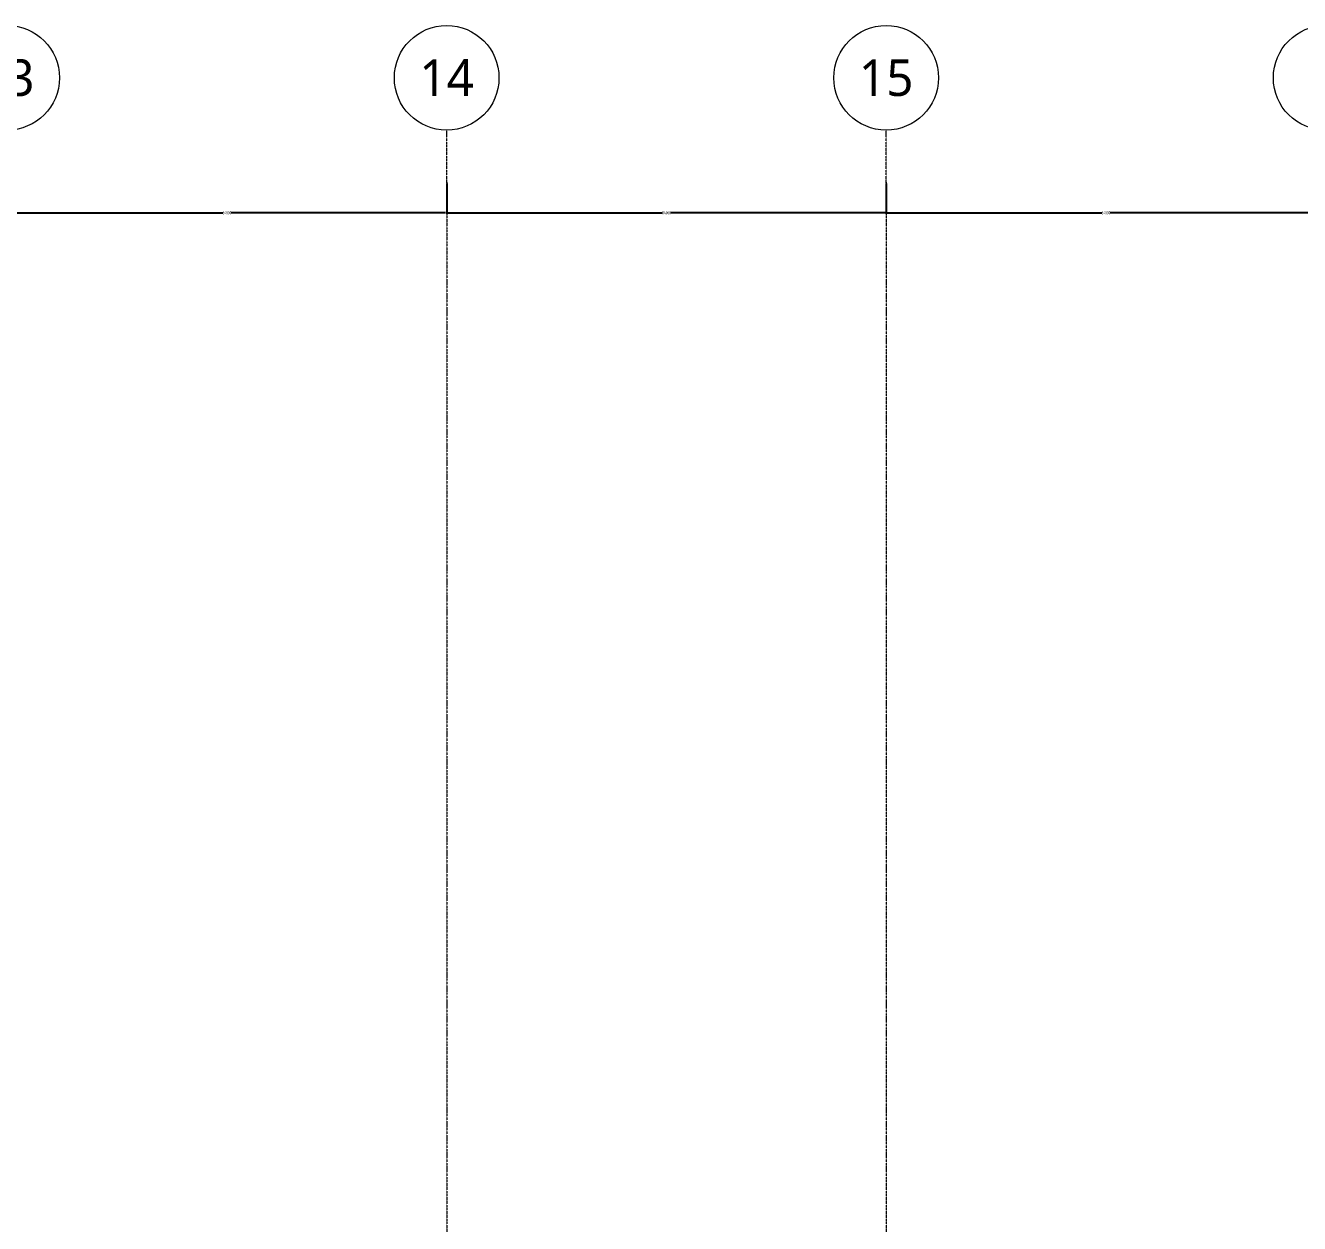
# Model space of a CAD drawing. Extents: x -32000 to 290600, y -96057 to 131250.
# Drawn here: x 102350 to 126700, y 108350 to 131250 of the extents above; entities that cross this region are included whole.
import ezdxf
from ezdxf.enums import TextEntityAlignment as Align

# ---------------------------------------------------------------- set-up
doc = ezdxf.new("R2010")
doc.units = 0
doc.linetypes.add('H12PL3$0$JJP_三點線', pattern=[0.9, 0.3, -0.15, 0, -0.15, 0, -0.15, 0, -0.15])
doc.layers.add('H12PL3$0$A-DIM', color=252, linetype='Continuous')
doc.layers.add('H12PL3$0$S-GRID', color=252, linetype='Continuous')
doc.styles.add('H12PL3$0$dim-txt', font='isocp.shx', dxfattribs={"width": 0.7, "bigfont": 'chineset.shx'})
doc.styles.add('H12PL3$0$Standard', font='', dxfattribs={"width": 0.8})
doc.styles.get('H12PL3$0$Standard').set_extended_font_data('Microsoft JhengHei')
doc.dimstyles.new('H12PL3$0$ARCH-dim-200MM', dxfattribs={"dimscale": 200, "dimtxt": 0.3, "dimasz": 0.1, "dimexe": 0.1, "dimexo": 0.1, "dimgap": 0.05, "dimtad": 1, "dimdec": 0, "dimlfac": 10, "dimrnd": 0.5, "dimdsep": 46, "dimtxsty": 'H12PL3$0$dim-txt', "dimblk": 'H12PL3$0$_Dot', "dimcen": 2, "dimclrd": 256, "dimclre": 256, "dimclrt": 256, "dimadec": 0, "dimazin": 0, "dimtfac": 1, "dimtix": 1, "dimtmove": 2, "dimatfit": 3, "dimldrblk": 'H12PL3$0$_OBLIQUE', "dimfxl": 1, "dimtvp": 1, "dimtolj": 1, "dimarcsym": 0})

# ---------------------------------------------------------------- blocks, each defined once
blk = doc.blocks.new('*D130')
at = {"layer": 'DEFPOINTS', "color": 0, "linetype": 'Continuous', "transparency": 16777216}
for p in [(102000, 128250), (110400, 128250), (110400, 127670)]:
    blk.add_point(p, dxfattribs=at)
at = {"layer": 'H12PL3$0$A-DIM', "linetype": 'Continuous', "lineweight": -2, "transparency": 16777216}
for p, q in [((102000, 128230), (102000, 127650)), ((110400, 128230), (110400, 127650)), ((102020, 127670), (106121, 127670)), ((110380, 127670), (106279, 127670))]:
    blk.add_line(p, q, dxfattribs=at)
at = {"layer": 'H12PL3$0$A-DIM', "linetype": 'Continuous', "lineweight": 0, "transparency": 16777216, "insert": (106200, 127670), "char_height": 60, "attachment_point": 5, "style": 'H12PL3$0$dim-txt'}
blk.add_mtext('\\A1;84000', dxfattribs=at)
blk = doc.blocks.new('H12PL3$0$_Dot')
blk = doc.blocks.new('H12PL3$0$_OBLIQUE')
at = {"color": 0, "linetype": 'ByBlock', "lineweight": -2}
blk.add_line((-0.5, -0.5), (0.5, 0.5), dxfattribs=at)
blk = doc.blocks.new('*D131')
at = {"layer": 'DEFPOINTS', "color": 0, "linetype": 'Continuous', "transparency": 16777216}
for p in [(110400, 128250), (118800, 128250), (118800, 127670)]:
    blk.add_point(p, dxfattribs=at)
at = {"layer": 'H12PL3$0$A-DIM', "linetype": 'Continuous', "lineweight": -2, "transparency": 16777216}
for p, q in [((110400, 128230), (110400, 127650)), ((118800, 128230), (118800, 127650)), ((110420, 127670), (114521, 127670)), ((118780, 127670), (114679, 127670))]:
    blk.add_line(p, q, dxfattribs=at)
at = {"layer": 'H12PL3$0$A-DIM', "linetype": 'Continuous', "lineweight": 0, "transparency": 16777216, "insert": (114600, 127670), "char_height": 60, "attachment_point": 5, "style": 'H12PL3$0$dim-txt'}
blk.add_mtext('\\A1;84000', dxfattribs=at)
blk = doc.blocks.new('*D132')
at = {"layer": 'DEFPOINTS', "color": 0, "linetype": 'Continuous', "transparency": 16777216}
for p in [(118800, 128250), (127200, 128250), (127200, 127670)]:
    blk.add_point(p, dxfattribs=at)
at = {"layer": 'H12PL3$0$A-DIM', "linetype": 'Continuous', "lineweight": -2, "transparency": 16777216}
for p, q in [((118800, 128230), (118800, 127650)), ((127200, 128230), (127200, 127650)), ((118820, 127670), (122921, 127670)), ((127180, 127670), (123079, 127670))]:
    blk.add_line(p, q, dxfattribs=at)
at = {"layer": 'H12PL3$0$A-DIM', "linetype": 'Continuous', "lineweight": 0, "transparency": 16777216, "insert": (123000, 127670), "char_height": 60, "attachment_point": 5, "style": 'H12PL3$0$dim-txt'}
blk.add_mtext('\\A1;84000', dxfattribs=at)
blk = doc.blocks.new('H12PL3')
at = {"layer": 'H12PL3$0$S-GRID', "linetype": 'H12PL3$0$JJP_三點線', "lineweight": 0}
for p, q in [((110400, 128250), (110400, 129250)), ((118800, 128250), (118800, 129250)), ((110400, 128250), (110400, -28000)), ((118800, 128250), (118800, -28000))]:
    blk.add_line(p, q, dxfattribs=at)
at = {"layer": 'H12PL3$0$S-GRID', "lineweight": 0}
for centre in [(102000, 130250), (110400, 130250), (118800, 130250), (127200, 130250)]:
    blk.add_circle(centre, 1000, dxfattribs=at)
at = {"layer": 'H12PL3$0$S-GRID', "linetype": 'H12PL3$0$JJP_三點線', "lineweight": 0}
for p in [(110400, 128250), (110400, 128250), (118800, 128250), (118800, 128250)]:
    blk.add_point(p, dxfattribs=at)
at = {"layer": 'H12PL3$0$S-GRID', "style": 'H12PL3$0$Standard'}
for s, p in [('13', (102000, 130602.36)), ('14', (110400, 130602.36)), ('15', (118800, 130602.36))]:
    blk.add_text(s, height=700, dxfattribs=at).set_placement(p, align=Align.TOP_CENTER)
at = {"layer": 'H12PL3$0$A-DIM', "linetype": 'Continuous', "lineweight": 0}
for base, p1, p2, picture, middle in [((110400, 127670), (102000, 128250), (110400, 128250), '*D130', (106200, 127670)), ((118800, 127670), (110400, 128250), (118800, 128250), '*D131', (114600, 127670)), ((127200, 127670), (118800, 128250), (127200, 128250), '*D132', (123000, 127670))]:
    dim = blk.add_linear_dim(base=base, p1=p1, p2=p2, dimstyle='H12PL3$0$ARCH-dim-200MM', dxfattribs=at)
    dim.commit()
    dim.dimension.update_dxf_attribs({"geometry": picture, "text_midpoint": middle, "dimtype": 128})

msp = doc.modelspace()

# ---------------------------------------------------------------- block references
msp.add_blockref('H12PL3', (0, 0))

doc.saveas('drawing.dxf')
